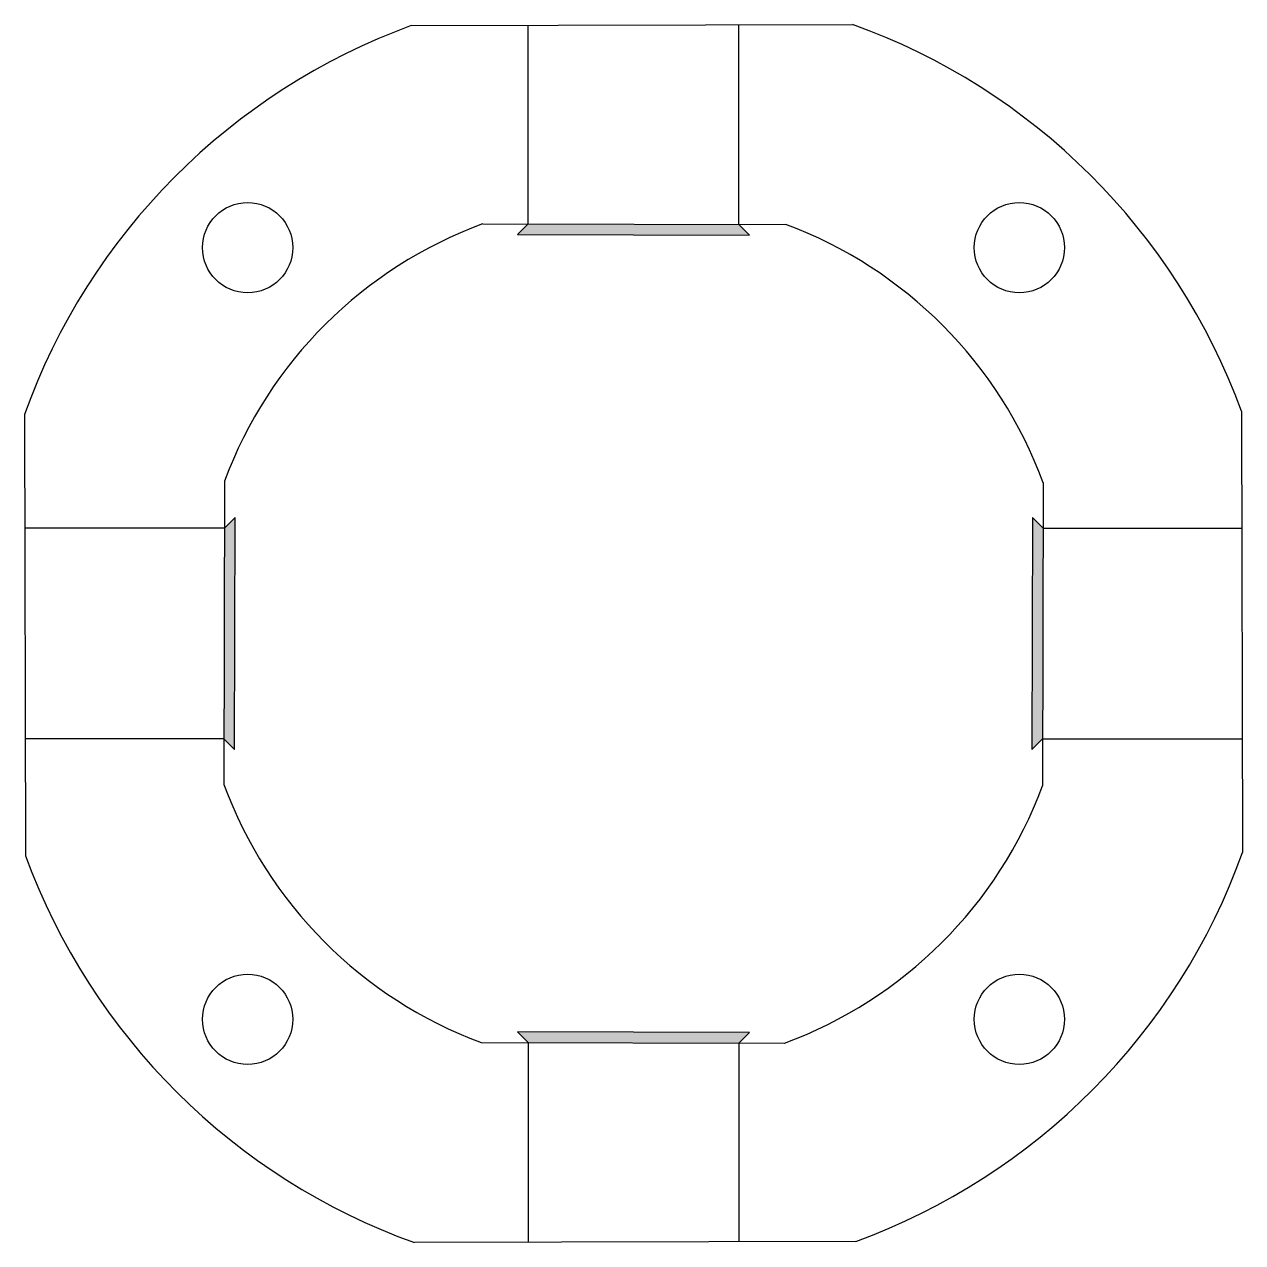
# Model space of a CAD drawing. Header units: millimetres. Extents: x 2502 to 2664, y 1761 to 1923.
import ezdxf

# ---------------------------------------------------------------- set-up
doc = ezdxf.new("R2010")
doc.units = ezdxf.units.MM

# ---------------------------------------------------------------- blocks, each defined once
blk = doc.blocks.new('*U6')
for p, q in [((-14, -13.21), (-14, 13.19)), ((14, -13.27), (14, 13.27))]:
    blk.add_line(p, q)
blk = doc.blocks.new('*U7')
at = {"color": 0, "linetype": 'ByBlock', "lineweight": -2, "transparency": 16777216}
blk.add_blockref('*U6', (2582.68, 1909.34), dxfattribs=at)
for p, rotation in [((2515.05, 1841.71), 90), ((2650.31, 1841.71), 270), ((2582.68, 1774.09), 180)]:
    blk.add_blockref('*U6', p, dxfattribs=dict(at, rotation=rotation))
blk = doc.blocks.new('*U8')
blk.add_circle((0, 0), 6)
blk = doc.blocks.new('*U9')
at = {"color": 0, "linetype": 'ByBlock', "lineweight": -2, "transparency": 16777216}
for p, rotation in [((2531.41, 1892.98), 90.00000000000001), ((2531.41, 1790.45), 180), ((2633.95, 1790.45), 270)]:
    blk.add_blockref('*U8', p, dxfattribs=dict(at, rotation=rotation))
blk.add_blockref('*U8', (2633.95, 1892.98), dxfattribs=at)
blk = doc.blocks.new('*U10')
h = blk.add_hatch(color=256)
h.dxf.hatch_style = 1
h.paths.add_polyline_path([(15.41, 0.68), (-15.41, 0.74), (-14, -0.68), (14, -0.74)])
for p, q in [((-14, -0.68), (-15.41, 0.74)), ((15.41, 0.68), (-15.41, 0.74)), ((14, -0.74), (15.41, 0.68))]:
    blk.add_line(p, q)
blk = doc.blocks.new('*U11')
at = {"color": 0, "linetype": 'ByBlock', "lineweight": -2, "transparency": 16777216}
for p, rotation in [((2582.68, 1895.39), 180), ((2529, 1841.71), 269.9999999999999), ((2636.36, 1841.72), 90.00000000000001)]:
    blk.add_blockref('*U10', p, dxfattribs=dict(at, rotation=rotation))
blk.add_blockref('*U10', (2582.68, 1788.04), dxfattribs=at)

msp = doc.modelspace()

# ---------------------------------------------------------------- linework, layer by layer
for p, q in [((2553.15, 1922.49), (2611.76, 1922.65)), ((2562.64, 1896.14), (2602.94, 1896.06)), ((2663.45, 1871.24), (2663.61, 1812.63)), ((2501.75, 1870.8), (2501.91, 1812.19)), ((2528.33, 1861.97), (2528.25, 1821.67)), ((2637.11, 1861.76), (2637.03, 1821.46)), ((2562.42, 1787.37), (2602.72, 1787.29)), ((2612.21, 1760.94), (2553.6, 1760.78))]:
    msp.add_line(p, q)
for radius, start, end in [(86, 110.0817, 160.2351), (86, 20.0817, 70.2351), (58, 110.2146, 159.5579), (58, 20.2146, 69.5579), (58, 200.2146, 249.5579), (58, 290.2146, 339.5579), (86, 200.0817, 250.2351), (86, 290.0817, 340.2351)]:
    msp.add_arc((2582.68, 1841.71), radius, start, end)

# ---------------------------------------------------------------- block references
for name in ['*U7', '*U9', '*U11']:
    msp.add_blockref(name, (0, 0))

doc.saveas('drawing.dxf')
